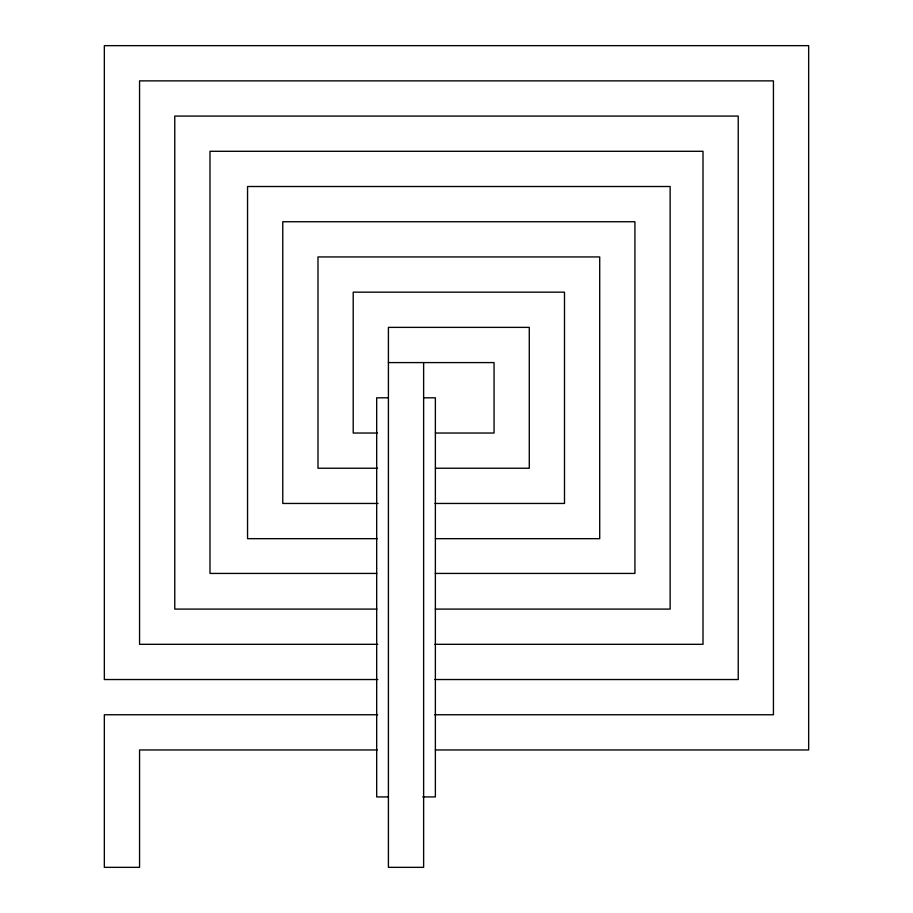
<?xml version="1.0" encoding="UTF-8"?>
<svg xmlns="http://www.w3.org/2000/svg" width="913" height="913" viewBox="0 0 913 913"><rect width="100%" height="100%" fill="white"/><g stroke="black" fill="none" stroke-linecap="round" stroke-linejoin="round"><path stroke-width="1.37" d="M388.413 362.587L494.059 362.587L494.059 433.024L435.375 433.024M388.413 397.806L376.681 397.806L376.681 796.923L388.413 796.923M423.632 397.806L435.375 397.806L435.375 796.923L422.799 796.923M377.389 433.024L353.205 433.024L353.205 292.16L564.496 292.16L564.496 503.451L435.01 503.451M377.548 468.243L317.986 468.243L317.986 256.941L599.715 256.941L599.715 538.67L435.375 538.67M435.375 468.243L529.278 468.243L529.278 327.379L388.413 327.379L388.413 867.35L423.632 867.35L423.632 362.587M378.096 503.451L282.768 503.451L282.768 221.733L634.923 221.733L634.923 573.432L435.296 573.432M377.297 538.67L247.549 538.67L247.549 186.514L670.142 186.514L670.142 609.097L435.273 609.097M376.829 573.432L209.99 573.432L209.99 151.296L703.01 151.296L703.01 644.316L434.839 644.316M376.909 609.097L174.771 609.097L174.771 116.077L738.229 116.077L738.229 679.534L434.816 679.534M377.777 644.316L139.563 644.316L139.563 80.869L773.437 80.869L773.437 714.753L434.622 714.753M377.834 679.534L104.344 679.534L104.344 45.65L808.656 45.65L808.656 749.961L435.375 749.961M377.674 714.753L104.344 714.753L104.344 867.35L139.563 867.35L139.563 749.961L377.297 749.961"/></g></svg>
